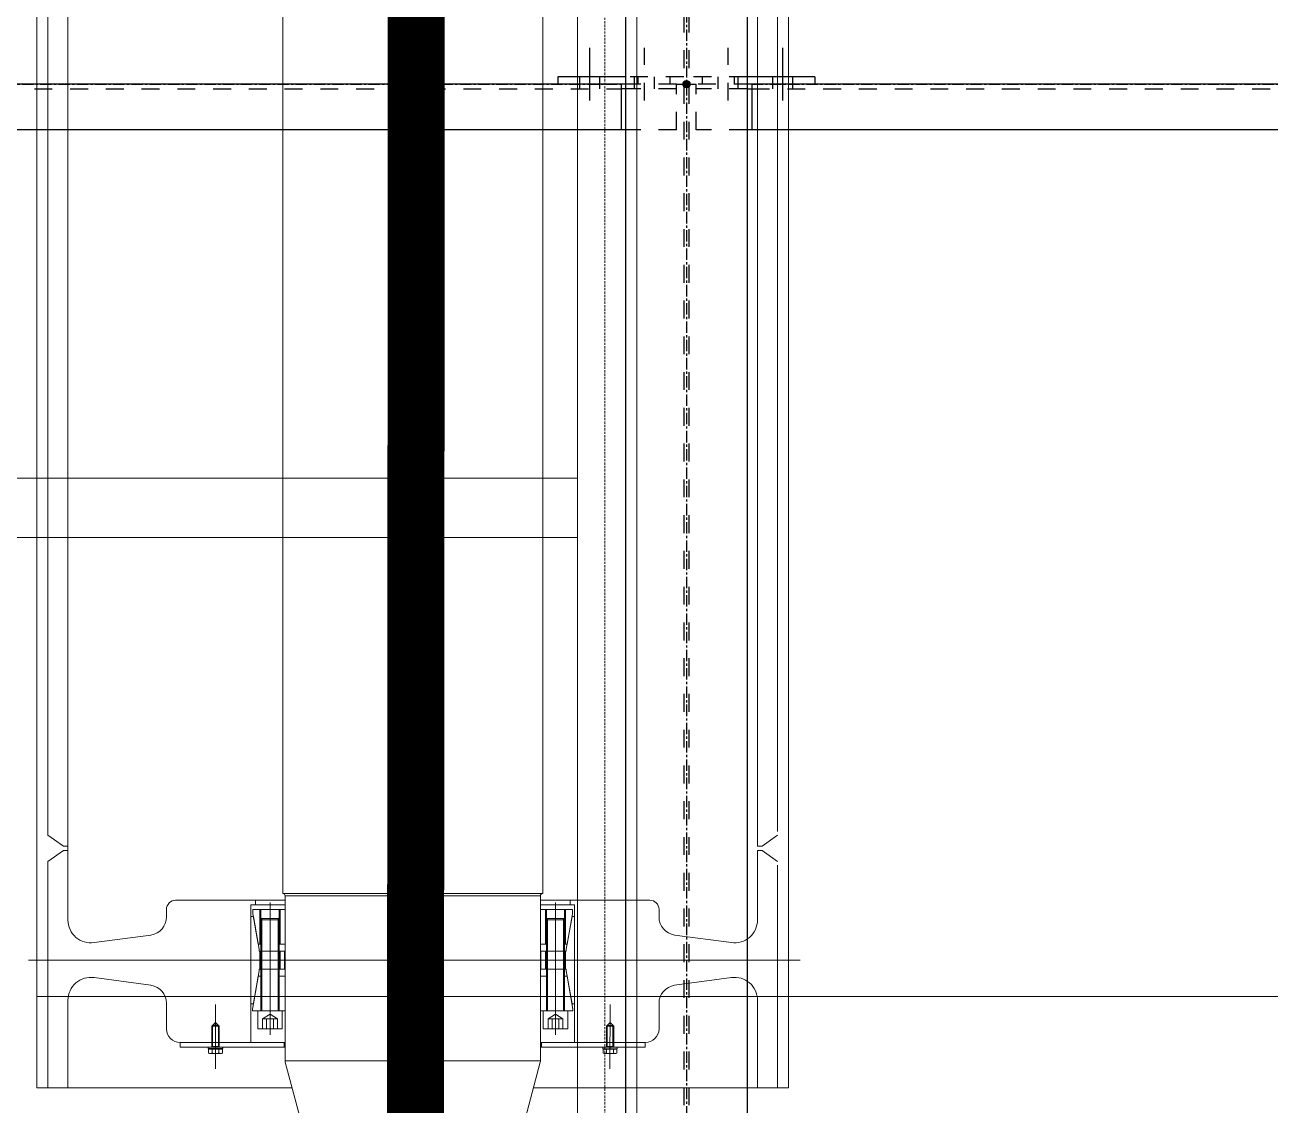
# Model space of a CAD drawing. Header units: inches. Extents: x 209270 to 234360, y -180214 to -150194.
# Drawn here: x 219587 to 220952, y -162783 to -161599 of the extents above; entities that cross this region are included whole.
import ezdxf

# ---------------------------------------------------------------- set-up
doc = ezdxf.new("R2010")
doc.units = ezdxf.units.IN
doc.header["$LTSCALE"] = 10
doc.header["$MEASUREMENT"] = 0
for name, pattern in [('CENTER', [2, 1.25, -0.25, 0.25, -0.25]), ('DXK_LINE_DOT2', [3.9198, 1.9599, -1.9599]), ('HIDDEN', [0.375, 0.25, -0.125])]:
    doc.linetypes.add(name, pattern=pattern)
doc.layers.get('0').update_dxf_attribs({"color": 1})
for name, color, linetype in [('$AUDIT_BAD_LAYER1', 1, 'Continuous'), ('_STR_0', 5, 'Continuous'), ('_STR_1', 5, 'Continuous'), ('_STR_2', 5, 'Continuous'), ('_STR_4', 5, 'Continuous')]:
    doc.layers.add(name, color=color, linetype=linetype)
for name, color, linetype, lineweight in [('All Bought', 1, 'Continuous', 9), ('Belt', 1, 'Continuous', 9), ('DIM', 1, 'Continuous', 13), ('DIM.', 1, 'Continuous', 13), ('HIDDDEN', 1, 'HIDDEN', 9), ('hoist', 1, 'Continuous', 9), ('MAIN OBJECT', 1, 'Continuous', 18)]:
    doc.layers.add(name, color=color, linetype=linetype, lineweight=lineweight)

# ---------------------------------------------------------------- blocks, each defined once
blk = doc.blocks.new('A$VNI7697676')
at = {"layer": 'All Bought'}
for p, q in [((0, 1615), (0, -1615)), ((-412, -1200), (-412, 0)), ((-400, -923.1), (-400, 0)), ((-378, -935), (-378, 0)), ((-142.5, -986.9), (-142.5, 0)), ((142.5, -986.9), (142.5, 0)), ((378, -935), (378, 0)), ((400, -918.9), (400, 0)), ((412, -1200), (412, 0)), ((-383, -935), (-400, -923.1)), ((383, -935), (400, -923.1)), ((-383, -940), (-400, -951.9)), ((-383, -935), (-378, -935)), ((-383, -940), (-378, -940)), ((-378, -940), (-378, -935)), ((-378, -940), (-378, -1016.1)), ((383, -935), (378, -935)), ((378, -940), (378, -1016.1)), ((383, -940), (378, -940)), ((383, -940), (400, -951.9)), ((-400, -1200), (-400, -951.9)), ((400, -1200), (400, -956.1)), ((-172.5, -994.4), (-260, -994.4)), ((-172.5, -994.4), (-172.5, -999.4)), ((-172.5, -994.4), (-140, -994.4)), ((-142.5, -986.9), (0, -986.9)), ((-140, -1170.4), (-140, -989.4)), ((0, -989.4), (-140, -989.4)), ((142.5, -986.9), (0, -986.9)), ((0, -989.4), (140, -989.4)), ((140, -1170.4), (140, -989.4)), ((172.5, -994.4), (140, -994.4)), ((172.5, -994.4), (260, -994.4)), ((172.5, -994.4), (172.5, -999.4)), ((-270, -1004.4), (-270, -1012.7)), ((-177.5, -1150.4), (-177.5, -999.4)), ((-172.5, -999.4), (-177.5, -999.4)), ((-175.2, -1004.4), (-175.2, -1009.2)), ((-175.2, -1004.4), (-140, -1004.4)), ((-175.2, -1009.2), (-169.3, -1042.4)), ((-172.5, -999.4), (-140, -999.4)), ((-167.5, -1004.4), (-167.5, -1042.4)), ((-166.5, -1004.4), (-166.5, -1042.4)), ((-156.5, -1141.9), (-156.5, -996.7)), ((-146.5, -1004.4), (-146.5, -1115.6)), ((-145.5, -1004.4), (-145.5, -1042.4)), ((-140, -1004.4), (-140, -1042.4)), ((172.5, -999.4), (140, -999.4)), ((140, -1004.4), (140, -1042.4)), ((175.2, -1004.4), (140, -1004.4)), ((145.5, -1004.4), (145.5, -1042.4)), ((146.5, -1004.4), (146.5, -1115.6)), ((156.5, -1141.9), (156.5, -996.7)), ((166.5, -1004.4), (166.5, -1042.4)), ((167.5, -1004.4), (167.5, -1042.4)), ((175.2, -1009.2), (169.3, -1042.4)), ((172.5, -999.4), (177.5, -999.4)), ((175.2, -1004.4), (175.2, -1009.2)), ((177.5, -1150.4), (177.5, -999.4)), ((270, -1004.4), (270, -1012.7)), ((-177.5, -1108), (-177.5, -1012)), ((-177.5, -1012), (-174.7, -1012)), ((-168.3, -1048.1), (-174.7, -1012)), ((-166.5, -1015.8), (-165.4, -1014.5)), ((-166.5, -1015.8), (-166.5, -1115.6)), ((-166.5, -1015.8), (-146.5, -1015.8)), ((-165.4, -1014.5), (-165.4, -1079.5)), ((-147.6, -1014.5), (-165.4, -1014.5)), ((-146.5, -1015.8), (-147.6, -1014.5)), ((-147.6, -1014.5), (-147.6, -1079.5)), ((146.5, -1015.8), (147.6, -1014.5)), ((166.5, -1015.8), (146.5, -1015.8)), ((147.6, -1014.5), (147.6, -1079.5)), ((147.6, -1014.5), (165.4, -1014.5)), ((166.5, -1015.8), (165.4, -1014.5)), ((165.4, -1014.5), (165.4, -1079.5)), ((166.5, -1015.8), (166.5, -1115.6)), ((168.3, -1048.1), (174.7, -1012)), ((177.5, -1012), (174.7, -1012)), ((177.5, -1108), (177.5, -1012)), ((-349.4, -1040.8), (-287.1, -1032.5)), ((349.4, -1040.8), (287.1, -1032.5)), ((-169.3, -1042.4), (-166.5, -1042.4)), ((-168.3, -1048.1), (-168.3, -1050)), ((-168.3, -1050), (-140.5, -1050)), ((-167.5, -1050), (-167.5, -1070)), ((-146.5, -1042.4), (-140, -1042.4)), ((-145.5, -1050), (-145.5, -1070)), ((-140.5, -1070), (-140.5, -1050)), ((-140.5, -1070), (-140.5, -1050)), ((146.5, -1042.4), (140, -1042.4)), ((140.5, -1070), (140.5, -1050)), ((140.5, -1070), (140.5, -1050)), ((168.3, -1050), (140.5, -1050)), ((145.5, -1050), (145.5, -1070)), ((169.3, -1042.4), (166.5, -1042.4)), ((167.5, -1050), (167.5, -1070)), ((168.3, -1048.1), (168.3, -1050)), ((-421.3, -1060), (424.7, -1060)), ((-169.3, -1077.6), (-175.6, -1113.6)), ((-168.3, -1071.9), (-174.7, -1108)), ((-169.3, -1077.6), (-166.5, -1077.6)), ((-168.3, -1070), (-140.5, -1070)), ((-168.3, -1071.9), (-168.3, -1070)), ((-166.5, -1077.6), (-166.5, -1100.6)), ((-146.5, -1077.6), (-140, -1077.6)), ((-140, -1115.6), (-140, -1077.6)), ((140, -1115.6), (140, -1077.6)), ((146.5, -1077.6), (140, -1077.6)), ((168.3, -1070), (140.5, -1070)), ((166.5, -1077.6), (166.5, -1100.6)), ((169.3, -1077.6), (166.5, -1077.6)), ((168.3, -1071.9), (168.3, -1070)), ((168.3, -1071.9), (174.7, -1108)), ((169.3, -1077.6), (175.6, -1113.6)), ((-349.4, -1079.2), (-287.1, -1087.5)), ((-165.4, -1079.5), (-165.4, -1115.6)), ((-147.6, -1079.5), (-147.6, -1115.6)), ((147.6, -1079.5), (147.6, -1115.6)), ((165.4, -1079.5), (165.4, -1115.6)), ((349.4, -1079.2), (287.1, -1087.5)), ((-378, -1200), (-378, -1103.9)), ((-172.5, -1096.6), (-172.6, -1096.4)), ((172.5, -1096.6), (172.6, -1096.4)), ((378, -1200), (378, -1103.9)), ((-270, -1135.4), (-270, -1107.3)), ((-216.2, -1179.2), (-216.2, -1108.8)), ((-177.5, -1108), (-174.7, -1108)), ((-175.6, -1115.6), (-175.6, -1113.6)), ((-175.6, -1115.6), (-140, -1115.6)), ((-170, -1115.6), (-170, -1135.4)), ((-156.5, -1119.3), (-164.6, -1124.4)), ((-156.5, -1119.3), (-148.4, -1124.4)), ((-143, -1115.6), (-143, -1135.4)), ((175.6, -1115.6), (140, -1115.6)), ((143, -1115.6), (143, -1135.4)), ((156.5, -1119.3), (148.4, -1124.4)), ((156.5, -1119.3), (164.6, -1124.4)), ((170, -1115.6), (170, -1135.4)), ((177.5, -1108), (174.7, -1108)), ((175.6, -1115.6), (175.6, -1113.6)), ((216.2, -1179.2), (216.3, -1108.8)), ((270, -1135.4), (270, -1107.3)), ((-216.3, -1128.2), (-220.3, -1132.2)), ((-220.3, -1132.2), (-212.3, -1132.2)), ((-220.3, -1155.4), (-220.3, -1132.2)), ((-219.5, -1131.4), (-213, -1131.4)), ((-219.5, -1155.4), (-219.5, -1131.4)), ((-212.3, -1132.2), (-216.3, -1128.2)), ((-213, -1155.4), (-213, -1131.4)), ((-212.3, -1155.4), (-212.3, -1132.2)), ((-164.6, -1124.4), (-164.6, -1135.4)), ((-164.6, -1124.4), (-156.5, -1124.4)), ((-160.2, -1124.4), (-160.2, -1135.4)), ((-148.4, -1124.4), (-156.5, -1124.4)), ((-152.8, -1124.4), (-152.8, -1135.4)), ((-148.4, -1124.4), (-148.4, -1135.4)), ((148.4, -1124.4), (148.4, -1135.4)), ((148.4, -1124.4), (156.5, -1124.4)), ((152.8, -1124.4), (152.8, -1135.4)), ((164.6, -1124.4), (156.5, -1124.4)), ((160.2, -1124.4), (160.2, -1135.4)), ((164.6, -1124.4), (164.6, -1135.4)), ((212.3, -1132.2), (216.3, -1128.2)), ((220.3, -1132.2), (212.3, -1132.2)), ((212.3, -1155.5), (212.3, -1132.2)), ((219.5, -1131.5), (213, -1131.5)), ((213, -1155.5), (213, -1131.5)), ((216.3, -1128.2), (220.3, -1132.2)), ((219.5, -1155.5), (219.5, -1131.5)), ((220.3, -1155.5), (220.3, -1132.2)), ((-156.5, -1135.4), (-170, -1135.4)), ((-156.5, -1135.4), (-143, -1135.4)), ((156.5, -1135.4), (143, -1135.4)), ((156.5, -1135.4), (170, -1135.4)), ((-255, -1150.4), (-255, -1155.4)), ((-141, -1150.4), (-255, -1150.4)), ((-255, -1155.4), (-141, -1155.4)), ((-224.2, -1155.4), (-208.2, -1155.4)), ((-224.2, -1157), (-224.2, -1155.4)), ((-208.2, -1157), (-224.2, -1157)), ((-223.8, -1157.6), (-222.1, -1157.6)), ((-223.8, -1161.8), (-223.8, -1157.6)), ((-222.1, -1157.6), (-222.1, -1157)), ((-210.4, -1157), (-222.1, -1157)), ((-222.1, -1157.6), (-210.4, -1157.6)), ((-219.5, -1154.7), (-220.2, -1155.4)), ((-220.2, -1154.7), (-212.2, -1154.7)), ((-220, -1161.8), (-220, -1157.6)), ((-216.2, -1155.4), (-216.2, -1157)), ((-213, -1154.7), (-212.2, -1155.4)), ((-212.5, -1161.8), (-212.5, -1157.6)), ((-210.4, -1157.6), (-210.4, -1157)), ((-210.4, -1157.6), (-208.7, -1157.6)), ((-208.7, -1161.8), (-208.7, -1157.6)), ((-208.2, -1155.4), (-208.2, -1157)), ((-141, -1150.4), (-140, -1150.4)), ((-141, -1155.4), (-141, -1150.4)), ((-141, -1155.4), (-140, -1155.4)), ((141, -1150.4), (140, -1150.4)), ((141, -1155.4), (140, -1155.4)), ((141, -1155.4), (141, -1150.4)), ((141, -1150.4), (255, -1150.4)), ((255, -1155.4), (141, -1155.4)), ((224.3, -1155.5), (208.3, -1155.5)), ((208.3, -1155.5), (208.3, -1157.1)), ((208.3, -1157.1), (224.3, -1157.1)), ((208.7, -1161.8), (208.7, -1157.7)), ((210.4, -1157.7), (208.7, -1157.7)), ((210.4, -1157.7), (210.4, -1157.1)), ((210.4, -1157.1), (222.1, -1157.1)), ((222.1, -1157.7), (210.4, -1157.7)), ((213, -1154.7), (212.3, -1155.5)), ((220.3, -1154.7), (212.3, -1154.7)), ((212.5, -1161.8), (212.5, -1157.7)), ((216.3, -1155.5), (216.3, -1157.1)), ((219.5, -1154.7), (220.3, -1155.5)), ((220, -1161.8), (220, -1157.7)), ((222.1, -1157.7), (222.1, -1157.1)), ((223.8, -1157.7), (222.1, -1157.7)), ((223.8, -1161.8), (223.8, -1157.7)), ((224.3, -1157.1), (224.3, -1155.5)), ((255, -1150.4), (255, -1155.4)), ((-223.8, -1161.8), (-222.8, -1162.3)), ((-209.8, -1162.3), (-222.8, -1162.3)), ((-208.7, -1161.8), (-209.8, -1162.3)), ((-140, -1170.4), (0, -1170.4)), ((-139.8, -1171.7), (-120.2, -1245.1)), ((140, -1170.4), (0, -1170.4)), ((139.8, -1171.7), (120.2, -1245.1)), ((208.7, -1161.8), (209.8, -1162.4)), ((209.8, -1162.4), (222.8, -1162.4)), ((223.8, -1161.8), (222.8, -1162.4)), ((-412, -1200), (-132.3, -1200)), ((412, -1200), (132.3, -1200))]:
    blk.add_line(p, q, dxfattribs=at)
for centre, radius, start, end in [((-260, -1004.4), 10, 90, 180), ((-142.5, -989.4), 2.5, 0, 90), ((142.5, -989.4), 2.5, 90, 180), ((260, -1004.4), 10, 0, 90), ((-353, -1016.1), 25, 180, 278.3659), ((-290, -1012.7), 20, 278.3659, 0), ((290, -1012.7), 20, 180, 261.6341), ((353, -1016.1), 25, 261.6341, 0), ((-353, -1103.9), 25, 81.6341, 180), ((-290, -1107.3), 20, 0, 81.6341), ((290, -1107.3), 20, 98.3659, 180), ((353, -1103.9), 25, 0, 98.3659), ((-255, -1135.4), 15, 180, 270), ((255, -1135.4), 15, 270, 0), ((-221.9, -1159), 3.32, 244.4469, 304.4469), ((-216.2, -1149.9), 12.4, 252.3875, 287.6125), ((-210.6, -1159), 3.32, 235.5531, 295.5531), ((-135, -1170.4), 5, 180, 195), ((135, -1170.4), 5, 345, 0), ((210.6, -1159), 3.32, 244.4422, 304.4422), ((216.3, -1150), 12.4, 252.3828, 287.6078), ((221.9, -1159), 3.32, 235.5484, 295.5484)]:
    blk.add_arc(centre, radius, start, end, dxfattribs=at)
blk = doc.blocks.new('A$Ccd523e08')
at = {"layer": 'DIM', "xscale": -1}
blk.add_blockref('A$VNI7697676', (0, 0), dxfattribs=at)
blk = doc.blocks.new('A$Cdf87a385')
at = {"layer": 'HIDDDEN'}
blk.add_line((-910.7, -1770.2), (-910.7, 1770.2), dxfattribs=at)
at = {"layer": 'MAIN OBJECT'}
for p, q in [((-945.7, -1825.2), (-945.7, 1825.2)), ((-880.7, -1760.2), (-880.7, 1760.2)), ((-188.6, 595.7), (-880.7, 595.8)), ((-188.6, 530.7), (-880.7, 530.8))]:
    blk.add_line(p, q, dxfattribs=at)
blk = doc.blocks.new('A$C67244592')
at = {"layer": 'hoist', "lineweight": 0, "const_width": 62.5}
blk.add_lwpolyline([(0, -500), (4.3, 5159.9, 0.081795), (-153.3, 6122), (-1342.4, 9643.9, -0.081584), (-1500.1, 10603.6), (-1500.1, 15050)], format="xyb", dxfattribs=at)
blk = doc.blocks.new('Part-116860372-114984 - 114867')
at = {"layer": '_STR_1', "linetype": 'DXK_LINE_DOT2'}
for p, q in [((220245.3, -160248.7), (220245.3, -163044.2)), ((220309, -160293.7), (220309, -163044.2)), ((220314.7, -160293.7), (220314.7, -163044.2))]:
    blk.add_line(p, q, dxfattribs=at)
at = {"layer": '_STR_2', "linetype": 'Continuous'}
for p, q in [((220245.3, -160288.7), (220245.3, -163049.2)), ((220378.5, -160288.7), (220378.5, -163049.2))]:
    blk.add_line(p, q, dxfattribs=at)
at = {"layer": '_STR_4', "linetype": 'CENTER'}
blk.add_line((220311.9, -160163.7), (220311.9, -163163.7), dxfattribs=at)
blk = doc.blocks.new('Part-116860372-115031 - 114867')
at = {"layer": '_STR_4', "linetype": 'Continuous'}
for points in [[(219211.9, -161667.7, -1), (219211.9, -161659.7, -1)], [(220311.9, -161667.7, -1), (220311.9, -161659.7, -1)]]:
    blk.add_hatch(color=256, dxfattribs=at).paths.add_polyline_path(points)
at = {"layer": '_STR_1', "linetype": 'DXK_LINE_DOT2'}
for p, q in [((219222.7, -161713.7), (219222.7, -161663.7)), ((219283.5, -161663.7), (219222.7, -161663.7)), ((219278.5, -161668.7), (219222.7, -161668.7)), ((219283.5, -161668.7), (220240.3, -161668.7)), ((220301, -161663.7), (220240.3, -161663.7)), ((220301, -161668.7), (220245.3, -161668.7)), ((220301, -161713.7), (220301, -161663.7)), ((219278.5, -161713.7), (219222.7, -161713.7)), ((220301, -161713.7), (220245.3, -161713.7))]:
    blk.add_line(p, q, dxfattribs=at)
at = {"layer": '_STR_2', "linetype": 'Continuous'}
for p, q in [((219278.5, -161668.7), (219283.5, -161668.7)), ((220240.3, -161663.7), (219283.5, -161663.7)), ((219283.5, -161663.7), (219283.5, -161713.7)), ((220240.3, -161663.7), (220240.3, -161713.7)), ((220245.3, -161668.7), (220240.3, -161668.7)), ((220245.3, -161713.7), (219278.5, -161713.7))]:
    blk.add_line(p, q, dxfattribs=at)
at = {"layer": '_STR_4', "linetype": 'CENTER'}
for p, q in [((219211.9, -161663.7), (219222.7, -161663.7)), ((219283.5, -161663.7), (220240.3, -161663.7)), ((220301, -161663.7), (220311.9, -161663.7))]:
    blk.add_line(p, q, dxfattribs=at)
at = {"layer": '_STR_4', "linetype": 'Continuous'}
for centre in [(219211.9, -161663.7), (220311.9, -161663.7)]:
    blk.add_circle(centre, 4, dxfattribs=at)
blk = doc.blocks.new('Part-116860372-115032 - 114867')
at = {"layer": '_STR_4', "linetype": 'Continuous'}
for points in [[(220311.9, -161667.7, -1), (220311.9, -161659.7, -1)], [(221411.9, -161667.7, -1), (221411.9, -161659.7, -1)]]:
    blk.add_hatch(color=256, dxfattribs=at).paths.add_polyline_path(points)
at = {"layer": '_STR_1', "linetype": 'DXK_LINE_DOT2'}
for p, q in [((220322.7, -161713.7), (220322.7, -161663.7)), ((220383.5, -161663.7), (220322.7, -161663.7)), ((220378.5, -161668.7), (220322.7, -161668.7)), ((220383.5, -161668.7), (221340.3, -161668.7)), ((221401, -161663.7), (221340.3, -161663.7)), ((221401, -161668.7), (221345.3, -161668.7)), ((221401, -161713.7), (221401, -161663.7)), ((220378.5, -161713.7), (220322.7, -161713.7)), ((221401, -161713.7), (221345.3, -161713.7))]:
    blk.add_line(p, q, dxfattribs=at)
at = {"layer": '_STR_2', "linetype": 'Continuous'}
for p, q in [((220378.5, -161668.7), (220383.5, -161668.7)), ((221340.3, -161663.7), (220383.5, -161663.7)), ((220383.5, -161663.7), (220383.5, -161713.7)), ((221340.3, -161663.7), (221340.3, -161713.7)), ((221345.3, -161668.7), (221340.3, -161668.7)), ((221345.3, -161713.7), (220378.5, -161713.7))]:
    blk.add_line(p, q, dxfattribs=at)
at = {"layer": '_STR_4', "linetype": 'CENTER'}
for p, q in [((220311.9, -161663.7), (220322.7, -161663.7)), ((220383.5, -161663.7), (221340.3, -161663.7)), ((221401, -161663.7), (221411.9, -161663.7))]:
    blk.add_line(p, q, dxfattribs=at)
at = {"layer": '_STR_4', "linetype": 'Continuous'}
for centre in [(220311.9, -161663.7), (221411.9, -161663.7)]:
    blk.add_circle(centre, 4, dxfattribs=at)
blk = doc.blocks.new('Part-116860372-115617 - 114867')
at = {"layer": '_STR_1', "linetype": 'DXK_LINE_DOT2'}
for p, q in [((220378.5, -161655.7), (220314.7, -161655.7)), ((220329.7, -161663.7), (220329.7, -161655.7)), ((220364.7, -161663.7), (220364.7, -161655.7))]:
    blk.add_line(p, q, dxfattribs=at)
at = {"layer": '_STR_2', "linetype": 'Continuous'}
for p, q in [((220452.7, -161655.7), (220378.5, -161655.7)), ((220452.7, -161655.7), (220452.7, -161663.7)), ((220383.5, -161663.7), (220378.5, -161663.7))]:
    blk.add_line(p, q, dxfattribs=at)
blk = doc.blocks.new('Bolt-116860372-115618 - 114867')
at = {"layer": '_STR_1', "linetype": 'DXK_LINE_DOT2'}
for p, q in [((220357.7, -161681.7), (220357.7, -161623.7)), ((220346.7, -161663.7), (220346.7, -161655.7)), ((220368.7, -161663.7), (220368.7, -161655.7)), ((220346.7, -161668.7), (220346.7, -161663.7)), ((220368.7, -161668.7), (220368.7, -161663.7))]:
    blk.add_line(p, q, dxfattribs=at)
at = {"layer": '_STR_2', "linetype": 'Continuous'}
for p, q in [((220417.7, -161681.7), (220417.7, -161623.7)), ((220406.7, -161663.7), (220406.7, -161655.7)), ((220428.7, -161663.7), (220428.7, -161655.7)), ((220406.7, -161668.7), (220406.7, -161663.7)), ((220428.7, -161668.7), (220428.7, -161663.7))]:
    blk.add_line(p, q, dxfattribs=at)
blk = doc.blocks.new('Part-116860372-115633 - 114867')
at = {"layer": '_STR_1', "linetype": 'DXK_LINE_DOT2'}
for p, q in [((220309, -161655.7), (220245.3, -161655.7)), ((220259, -161663.7), (220259, -161655.7)), ((220294, -161663.7), (220294, -161655.7))]:
    blk.add_line(p, q, dxfattribs=at)
at = {"layer": '_STR_2', "linetype": 'Continuous'}
for p, q in [((220245.3, -161655.7), (220171, -161655.7)), ((220171, -161655.7), (220171, -161663.7)), ((220245.3, -161663.7), (220240.3, -161663.7))]:
    blk.add_line(p, q, dxfattribs=at)
blk = doc.blocks.new('Bolt-116860372-115634 - 114867')
at = {"layer": '_STR_1', "linetype": 'DXK_LINE_DOT2'}
for p, q in [((220266, -161681.7), (220266, -161623.7)), ((220255, -161663.7), (220255, -161655.7)), ((220277, -161663.7), (220277, -161655.7)), ((220255, -161668.7), (220255, -161663.7)), ((220277, -161668.7), (220277, -161663.7))]:
    blk.add_line(p, q, dxfattribs=at)
at = {"layer": '_STR_2', "linetype": 'Continuous'}
for p, q in [((220206, -161681.7), (220206, -161623.7)), ((220195, -161663.7), (220195, -161655.7)), ((220217, -161663.7), (220217, -161655.7)), ((220195, -161668.7), (220195, -161663.7)), ((220217, -161668.7), (220217, -161663.7))]:
    blk.add_line(p, q, dxfattribs=at)
blk = doc.blocks.new('OVERLAY_DRAWING')
at = {"layer": 'Belt'}
blk.add_line((232519.4, -162663.7, 0), (219599.9, -162663.7, 0), dxfattribs=at)
at = {"layer": '$AUDIT_BAD_LAYER1', "color": 1, "rotation": 180.0000473434895}
blk.add_blockref('A$Cdf87a385', (219311.9, -161564.7, 0.8), dxfattribs=at)
at = {"layer": '_STR_0', "zscale": 0.8}
for name in ['Part-116860372-114984 - 114867', 'Bolt-116860372-115634 - 114867', 'Bolt-116860372-115618 - 114867', 'Part-116860372-115633 - 114867', 'Part-116860372-115617 - 114867', 'Part-116860372-115031 - 114867', 'Part-116860372-115032 - 114867']:
    blk.add_blockref(name, (0, 0), dxfattribs=at)
at = {"layer": 'DIM', "xscale": -1}
blk.add_blockref('A$Ccd523e08', (220011.9, -161563.7, 0.8), dxfattribs=at)
at = {"layer": 'DIM.'}
blk.add_blockref('A$C67244592', (220011.9, -166263.7), dxfattribs=at)

msp = doc.modelspace()

# ---------------------------------------------------------------- block references
msp.add_blockref('OVERLAY_DRAWING', (0, 0))

doc.saveas('drawing.dxf')
